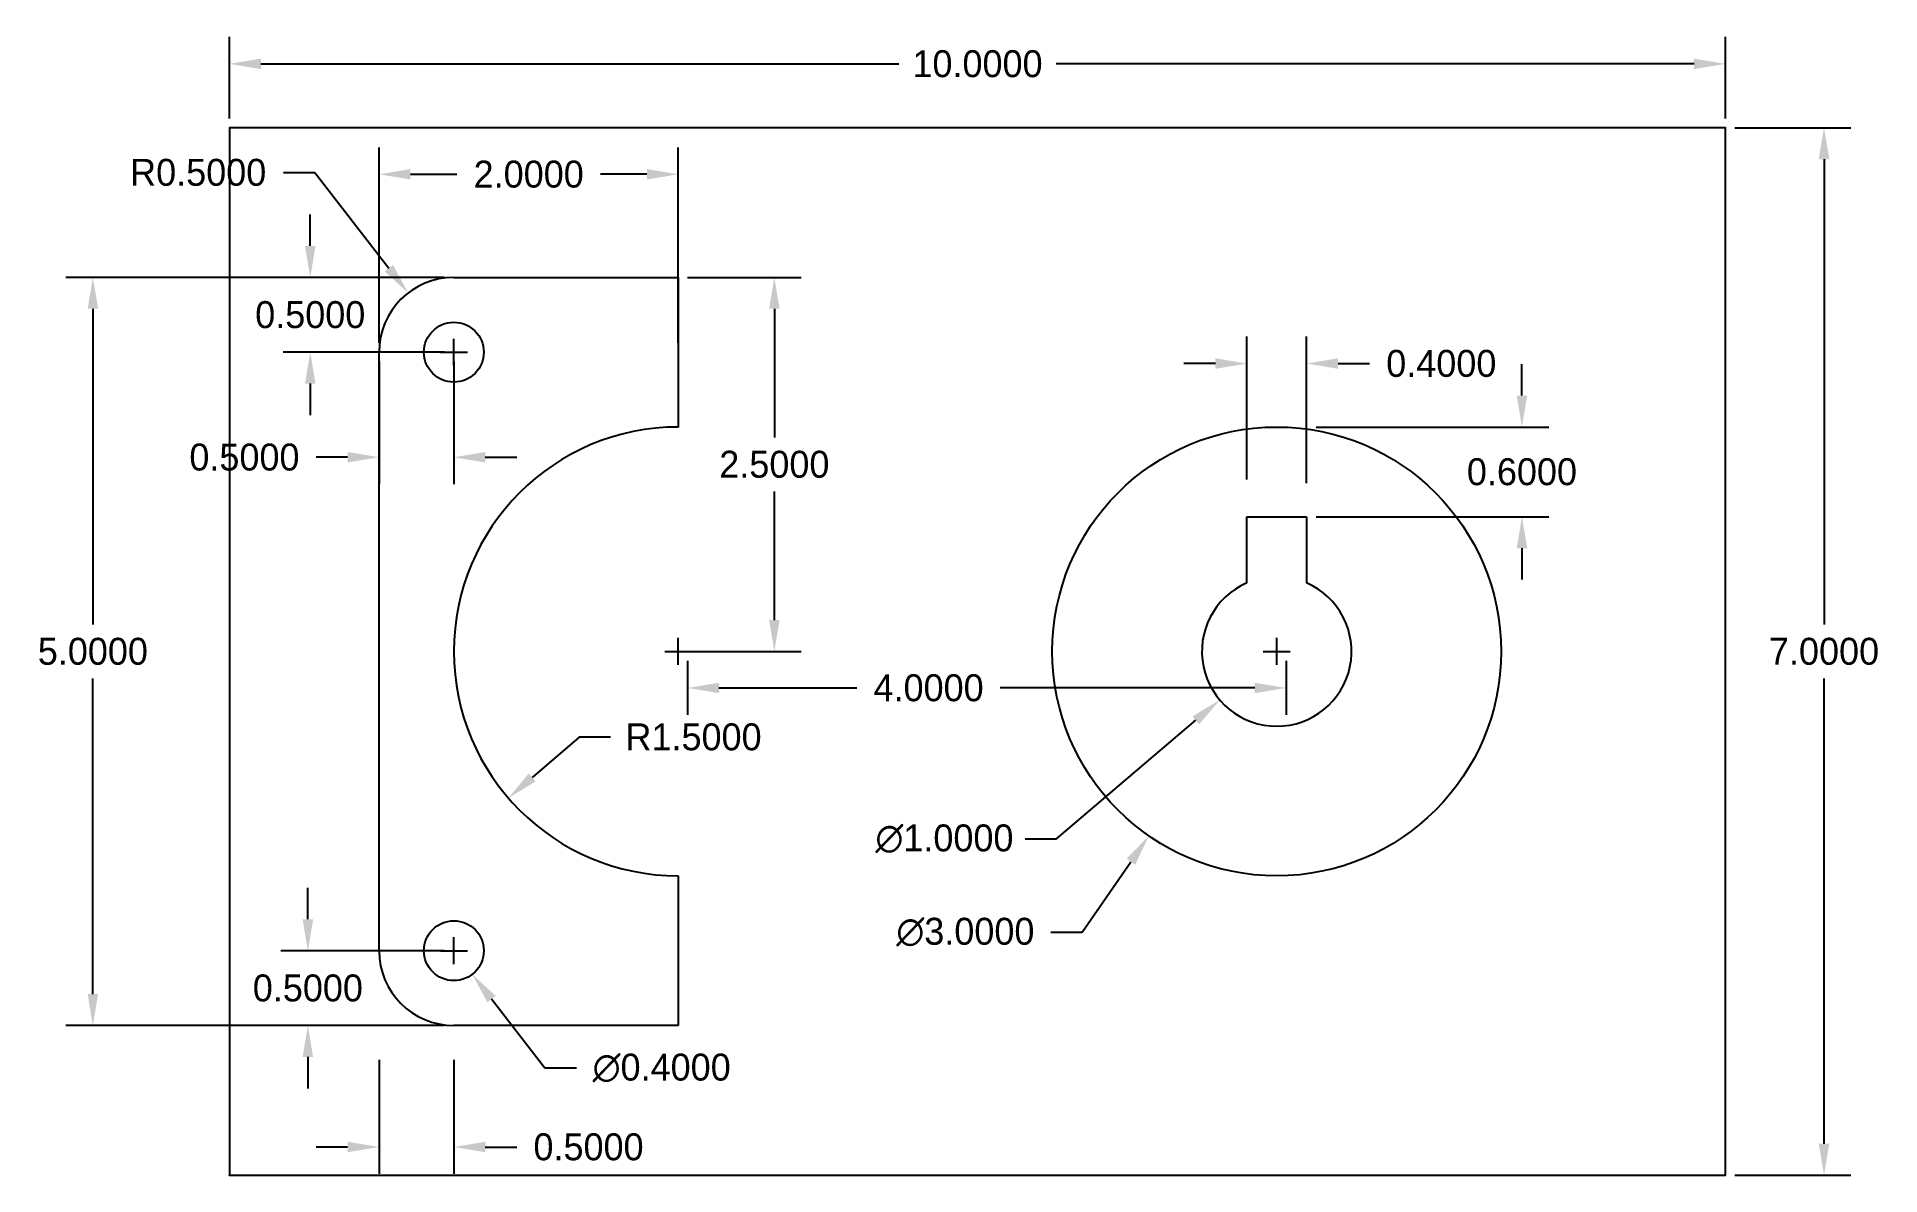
# Model space of a CAD drawing. Header units: inches. Extents: x -1.3 to 11, y 0 to 7.6.
import ezdxf

# ---------------------------------------------------------------- set-up
doc = ezdxf.new("R2010")
doc.units = ezdxf.units.IN
doc.header["$MEASUREMENT"] = 0
doc.dimstyles.get("Standard").update_dxf_attribs({"dimtxt": 0.18, "dimasz": 0.21, "dimexe": 0.18, "dimexo": 0.0625, "dimgap": 0.09, "dimtad": 0, "dimtih": 1, "dimtoh": 1, "dimdec": 4, "dimzin": 0, "dimdsep": 46, "dimtxsty": 'Standard', "dimcen": 0.09, "dimclrt": 3, "dimadec": 0, "dimazin": 0, "dimtfac": 1, "dimtdec": 4, "dimtofl": 0, "dimtmove": 0, "dimatfit": 3, "dimfxl": 1, "dimtfillclr": 1, "dimtolj": 1, "dimtzin": 0, "dimarcsym": 0})

# ---------------------------------------------------------------- blocks, each defined once
blk = doc.blocks.new('*D2')
at = {"color": 0, "lineweight": -2}
for p, q in [((1.437, 6), (-1.093, 6)), ((-0.913, 5.79), (-0.913, 3.68)), ((-0.913, 1.21), (-0.913, 3.32)), ((1.437, 1), (-1.093, 1))]:
    blk.add_line(p, q, dxfattribs=at)
at = {"color": 0}
for points in [[(-0.948, 5.79), (-0.878, 5.79), (-0.913, 6)], [(-0.948, 1.21), (-0.878, 1.21), (-0.913, 1)]]:
    blk.add_solid(points, dxfattribs=at)
at = {"layer": 'Defpoints', "color": 0}
for p in [(1.5, 6), (-0.913, 1), (1.5, 1)]:
    blk.add_point(p, dxfattribs=at)
at = {"color": 3, "insert": (-0.913, 3.5), "char_height": 0.18, "attachment_point": 5}
blk.add_mtext('\\A1;5.0000', dxfattribs=at)
blk = doc.blocks.new('*D3')
at = {"color": 0, "lineweight": -2}
for p, q in [((0.361, 6.701), (0.571, 6.701)), ((0.571, 6.701), (1.066, 6.062)), ((1.5, 5.41), (1.5, 5.59)), ((1.41, 5.5), (1.59, 5.5))]:
    blk.add_line(p, q, dxfattribs=at)
at = {"color": 0}
blk.add_solid([(1.093, 6.083), (1.038, 6.04), (1.194, 5.896)], dxfattribs=at)
at = {"layer": 'Defpoints', "color": 0}
for p in [(1.194, 5.896), (1.5, 5.5)]:
    blk.add_point(p, dxfattribs=at)
at = {"color": 3, "insert": (-0.209, 6.701), "char_height": 0.18, "attachment_point": 5}
blk.add_mtext('\\A1;R0.5000', dxfattribs=at)
blk = doc.blocks.new('*D4')
at = {"color": 0, "lineweight": -2}
for p, q in [((0.54, 6.21), (0.54, 6.42)), ((1.438, 6), (0.36, 6)), ((1.438, 5.5), (0.36, 5.5)), ((0.54, 5.29), (0.54, 5.08))]:
    blk.add_line(p, q, dxfattribs=at)
at = {"color": 0}
for points in [[(0.505, 6.21), (0.575, 6.21), (0.54, 6)], [(0.505, 5.29), (0.575, 5.29), (0.54, 5.5)]]:
    blk.add_solid(points, dxfattribs=at)
at = {"layer": 'Defpoints', "color": 0}
for p in [(0.54, 6), (1.5, 6), (1.5, 5.5)]:
    blk.add_point(p, dxfattribs=at)
at = {"color": 3, "insert": (0.54, 5.75), "char_height": 0.18, "attachment_point": 5}
blk.add_mtext('\\A1;0.5000', dxfattribs=at)
blk = doc.blocks.new('*D5')
at = {"color": 0, "lineweight": -2}
for p, q in [((1, 5.562), (1, 6.869)), ((3, 5.562), (3, 6.869)), ((1.21, 6.689), (1.52, 6.689)), ((2.79, 6.689), (2.48, 6.689))]:
    blk.add_line(p, q, dxfattribs=at)
at = {"color": 0}
for points in [[(1.21, 6.724), (1.21, 6.654), (1, 6.689)], [(2.79, 6.724), (2.79, 6.654), (3, 6.689)]]:
    blk.add_solid(points, dxfattribs=at)
at = {"layer": 'Defpoints', "color": 0}
for p in [(3, 6.689), (1, 5.5), (3, 5.5)]:
    blk.add_point(p, dxfattribs=at)
at = {"color": 3, "insert": (2, 6.689), "char_height": 0.18, "attachment_point": 5}
blk.add_mtext('\\A1;2.0000', dxfattribs=at)
blk = doc.blocks.new('*D6')
at = {"color": 0, "lineweight": -2}
for p, q in [((1, 5.438), (1, 4.618)), ((1.5, 5.438), (1.5, 4.618)), ((0.79, 4.798), (0.58, 4.798)), ((1.71, 4.798), (1.92, 4.798))]:
    blk.add_line(p, q, dxfattribs=at)
at = {"color": 0}
for points in [[(0.79, 4.833), (0.79, 4.763), (1, 4.798)], [(1.71, 4.833), (1.71, 4.763), (1.5, 4.798)]]:
    blk.add_solid(points, dxfattribs=at)
at = {"layer": 'Defpoints', "color": 0}
for p in [(1, 5.5), (1.5, 5.5), (1, 4.798)]:
    blk.add_point(p, dxfattribs=at)
at = {"color": 3, "insert": (0.1, 4.798), "char_height": 0.18, "attachment_point": 5}
blk.add_mtext('\\A1;0.5000', dxfattribs=at)
blk = doc.blocks.new('*D7')
at = {"color": 0, "lineweight": -2}
for p, q in [((1, 0.771), (1, 0.008)), ((1.5, 0.771), (1.5, 0.008)), ((0.79, 0.188), (0.58, 0.188)), ((1.71, 0.188), (1.92, 0.188))]:
    blk.add_line(p, q, dxfattribs=at)
at = {"color": 0}
for points in [[(0.79, 0.223), (0.79, 0.153), (1, 0.188)], [(1.71, 0.223), (1.71, 0.153), (1.5, 0.188)]]:
    blk.add_solid(points, dxfattribs=at)
at = {"layer": 'Defpoints', "color": 0}
for p in [(1, 0.833), (1.5, 0.833), (1, 0.188)]:
    blk.add_point(p, dxfattribs=at)
at = {"color": 3, "insert": (2.4, 0.188), "char_height": 0.18, "attachment_point": 5}
blk.add_mtext('\\A1;0.5000', dxfattribs=at)
blk = doc.blocks.new('*D8')
at = {"color": 0, "lineweight": -2}
for p, q in [((0.524, 1.71), (0.524, 1.92)), ((1.438, 1.5), (0.344, 1.5)), ((1.438, 1), (0.344, 1)), ((0.524, 0.79), (0.524, 0.58))]:
    blk.add_line(p, q, dxfattribs=at)
at = {"color": 0}
for points in [[(0.489, 1.71), (0.559, 1.71), (0.524, 1.5)], [(0.489, 0.79), (0.559, 0.79), (0.524, 1)]]:
    blk.add_solid(points, dxfattribs=at)
at = {"layer": 'Defpoints', "color": 0}
for p in [(1.5, 1.5), (0.524, 1), (1.5, 1)]:
    blk.add_point(p, dxfattribs=at)
at = {"color": 3, "insert": (0.524, 1.25), "char_height": 0.18, "attachment_point": 5}
blk.add_mtext('\\A1;0.5000', dxfattribs=at)
blk = doc.blocks.new('*D9')
at = {"color": 0, "lineweight": -2}
for p, q in [((1.41, 1.5), (1.59, 1.5)), ((1.5, 1.41), (1.5, 1.59)), ((2.109, 0.716), (1.751, 1.176)), ((2.319, 0.716), (2.109, 0.716))]:
    blk.add_line(p, q, dxfattribs=at)
at = {"color": 0}
blk.add_solid([(1.779, 1.198), (1.724, 1.155), (1.623, 1.342)], dxfattribs=at)
at = {"layer": 'Defpoints', "color": 0}
for p in [(1.377, 1.658), (1.623, 1.342)]:
    blk.add_point(p, dxfattribs=at)
at = {"color": 3, "insert": (2.889, 0.716), "char_height": 0.18, "attachment_point": 5}
blk.add_mtext('\\A1;∅0.4000', dxfattribs=at)
blk = doc.blocks.new('*D10')
at = {"color": 0, "lineweight": -2}
for p, q in [((3.062, 6), (3.822, 6)), ((3.642, 5.79), (3.642, 4.93)), ((3.642, 3.71), (3.642, 4.57)), ((3.062, 3.5), (3.822, 3.5))]:
    blk.add_line(p, q, dxfattribs=at)
at = {"color": 0}
for points in [[(3.607, 5.79), (3.677, 5.79), (3.642, 6)], [(3.607, 3.71), (3.677, 3.71), (3.642, 3.5)]]:
    blk.add_solid(points, dxfattribs=at)
at = {"layer": 'Defpoints', "color": 0}
for p in [(3, 6), (3, 3.5), (3.642, 3.5)]:
    blk.add_point(p, dxfattribs=at)
at = {"color": 3, "insert": (3.642, 4.75), "char_height": 0.18, "attachment_point": 5}
blk.add_mtext('\\A1;2.5000', dxfattribs=at)
blk = doc.blocks.new('*D11')
at = {"color": 0, "lineweight": -2}
for p, q in [((2.337, 2.928), (2.023, 2.658)), ((2.547, 2.928), (2.337, 2.928))]:
    blk.add_line(p, q, dxfattribs=at)
at = {"color": 0}
blk.add_solid([(2, 2.684), (2.046, 2.631), (1.864, 2.52)], dxfattribs=at)
at = {"layer": 'Defpoints', "color": 0}
for p in [(3, 3.5), (1.864, 2.52)]:
    blk.add_point(p, dxfattribs=at)
at = {"color": 3, "insert": (3.102, 2.928), "char_height": 0.18, "attachment_point": 5}
blk.add_mtext('\\A1;R1.5000', dxfattribs=at)
blk = doc.blocks.new('*D12')
at = {"color": 0, "lineweight": -2}
for p, q in [((3.062, 3.438), (3.062, 3.076)), ((7.062, 3.438), (7.062, 3.076)), ((3.272, 3.256), (4.193, 3.256)), ((6.853, 3.256), (5.152, 3.256))]:
    blk.add_line(p, q, dxfattribs=at)
at = {"color": 0}
for points in [[(3.272, 3.291), (3.272, 3.221), (3.062, 3.256)], [(6.853, 3.291), (6.853, 3.221), (7.062, 3.256)]]:
    blk.add_solid(points, dxfattribs=at)
at = {"layer": 'Defpoints', "color": 0}
for p in [(3.062, 3.5), (7.062, 3.5), (7.062, 3.256)]:
    blk.add_point(p, dxfattribs=at)
at = {"color": 3, "insert": (4.673, 3.256), "char_height": 0.18, "attachment_point": 5}
blk.add_mtext('\\A1;4.0000', dxfattribs=at)
blk = doc.blocks.new('*D13')
at = {"color": 0, "lineweight": -2}
for p, q in [((6.8, 4.65), (6.8, 5.604)), ((7.2, 4.625), (7.2, 5.604)), ((6.59, 5.424), (6.38, 5.424)), ((7.41, 5.424), (7.62, 5.424))]:
    blk.add_line(p, q, dxfattribs=at)
at = {"color": 0}
for points in [[(6.59, 5.459), (6.59, 5.389), (6.8, 5.424)], [(7.41, 5.459), (7.41, 5.389), (7.2, 5.424)]]:
    blk.add_solid(points, dxfattribs=at)
at = {"layer": 'Defpoints', "color": 0}
for p in [(7.2, 5.424), (6.8, 4.588), (7.2, 4.562)]:
    blk.add_point(p, dxfattribs=at)
at = {"color": 3, "insert": (8.1, 5.424), "char_height": 0.18, "attachment_point": 5}
blk.add_mtext('\\A1;0.4000', dxfattribs=at)
blk = doc.blocks.new('*D14')
at = {"color": 0, "lineweight": -2}
for p, q in [((8.639, 5.21), (8.639, 5.42)), ((7.263, 5), (8.819, 5)), ((7.263, 4.4), (8.819, 4.4)), ((8.639, 4.19), (8.639, 3.98))]:
    blk.add_line(p, q, dxfattribs=at)
at = {"color": 0}
for points in [[(8.604, 5.21), (8.674, 5.21), (8.639, 5)], [(8.604, 4.19), (8.674, 4.19), (8.639, 4.4)]]:
    blk.add_solid(points, dxfattribs=at)
at = {"layer": 'Defpoints', "color": 0}
for p in [(7.2, 5), (8.639, 5), (7.2, 4.4)]:
    blk.add_point(p, dxfattribs=at)
at = {"color": 3, "insert": (8.639, 4.7), "char_height": 0.18, "attachment_point": 5}
blk.add_mtext('\\A1;0.6000', dxfattribs=at)
blk = doc.blocks.new('*D15')
at = {"color": 0, "lineweight": -2}
for p, q in [((7, 3.41), (7, 3.59)), ((6.91, 3.5), (7.09, 3.5)), ((5.529, 2.248), (6.459, 3.04)), ((5.319, 2.248), (5.529, 2.248))]:
    blk.add_line(p, q, dxfattribs=at)
at = {"color": 0}
blk.add_solid([(6.437, 3.066), (6.482, 3.013), (6.619, 3.176)], dxfattribs=at)
at = {"layer": 'Defpoints', "color": 0}
for p in [(7.381, 3.824), (6.619, 3.176)]:
    blk.add_point(p, dxfattribs=at)
at = {"color": 3, "insert": (4.779, 2.248), "char_height": 0.18, "attachment_point": 5}
blk.add_mtext('\\A1;∅1.0000', dxfattribs=at)
blk = doc.blocks.new('*D16')
at = {"color": 0, "lineweight": -2}
for p, q in [((7, 3.41), (7, 3.59)), ((6.91, 3.5), (7.09, 3.5)), ((5.699, 1.624), (6.025, 2.095)), ((5.489, 1.624), (5.699, 1.624))]:
    blk.add_line(p, q, dxfattribs=at)
at = {"color": 0}
blk.add_solid([(5.997, 2.115), (6.054, 2.075), (6.145, 2.267)], dxfattribs=at)
at = {"layer": 'Defpoints', "color": 0}
for p in [(7.855, 4.733), (6.145, 2.267)]:
    blk.add_point(p, dxfattribs=at)
at = {"color": 3, "insert": (4.919, 1.624), "char_height": 0.18, "attachment_point": 5}
blk.add_mtext('\\A1;∅3.0000', dxfattribs=at)
blk = doc.blocks.new('*D17')
at = {"color": 0, "lineweight": -2}
for p, q in [((10.062, 7), (10.838, 7)), ((10.658, 6.79), (10.658, 3.68)), ((10.658, 0.21), (10.658, 3.32)), ((10.062, 0), (10.838, 0))]:
    blk.add_line(p, q, dxfattribs=at)
at = {"color": 0}
for points in [[(10.623, 6.79), (10.693, 6.79), (10.658, 7)], [(10.623, 0.21), (10.693, 0.21), (10.658, 0)]]:
    blk.add_solid(points, dxfattribs=at)
at = {"layer": 'Defpoints', "color": 0}
for p in [(10, 7), (10, 0), (10.658, 0)]:
    blk.add_point(p, dxfattribs=at)
at = {"color": 3, "insert": (10.658, 3.5), "char_height": 0.18, "attachment_point": 5}
blk.add_mtext('\\A1;7.0000', dxfattribs=at)
blk = doc.blocks.new('*D18')
at = {"color": 0, "lineweight": -2}
for p, q in [((0, 7.062), (0, 7.607)), ((10, 7.062), (10, 7.607)), ((0.21, 7.427), (4.475, 7.427)), ((9.79, 7.427), (5.525, 7.427))]:
    blk.add_line(p, q, dxfattribs=at)
at = {"color": 0}
for points in [[(0.21, 7.462), (0.21, 7.392), (0, 7.427)], [(9.79, 7.462), (9.79, 7.392), (10, 7.427)]]:
    blk.add_solid(points, dxfattribs=at)
at = {"layer": 'Defpoints', "color": 0}
for p in [(10, 7.427), (0, 7), (10, 7)]:
    blk.add_point(p, dxfattribs=at)
at = {"color": 3, "insert": (5, 7.427), "char_height": 0.18, "attachment_point": 5}
blk.add_mtext('\\A1;10.0000', dxfattribs=at)

msp = doc.modelspace()

# ---------------------------------------------------------------- linework, layer by layer
for p, q in [((1.5, 6), (3, 6)), ((3, 6), (3, 5)), ((1, 1.5), (1, 5.5)), ((6.8, 4.4), (7.2, 4.4)), ((6.8, 3.95826), (6.8, 4.4)), ((7.2, 4.4), (7.2, 3.95826)), ((3, 3.41), (3, 3.59)), ((2.91, 3.5), (3.09, 3.5)), ((3, 2), (3, 1)), ((3, 1), (1.5, 1))]:
    msp.add_line(p, q)
msp.add_lwpolyline([(0, 0), (10, 0), (10, 7), (0, 7)], close=True)
for centre, radius in [((1.5, 5.5), 0.2), ((7, 3.5), 1.5), ((1.5, 1.5), 0.2)]:
    msp.add_circle(centre, radius)
for centre, radius, start, end in [((1.5, 5.5), 0.5, 90, 180), ((3, 3.5), 1.5, 90, 270), ((7, 3.5), 0.5, 113.578178, 66.421822), ((1.5, 1.5), 0.5, 180, 270)]:
    msp.add_arc(centre, radius, start, end)
msp.add_point((0, 0))

# ---------------------------------------------------------------- dimensions: what is measured, and where the dimension line sits
for base, p1, p2, picture, middle in [((10, 7.42749), (0, 7), (10, 7), '*D18', (5, 7.42749)), ((3, 6.68943), (1, 5.5), (3, 5.5), '*D5', (2, 6.68943)), ((7.2, 5.42402), (6.8, 4.5875), (7.2, 4.5623), '*D13', (8.1, 5.42402))]:
    dim = msp.add_linear_dim(base=base, p1=p1, p2=p2, dimstyle='Standard')
    dim.commit()
    dim.dimension.update_dxf_attribs({"geometry": picture, "text_midpoint": middle})
for base, p1, p2, picture, middle in [((10.6583, 0), (10, 7), (10, 0), '*D17', (10.6583, 3.5)), ((0.54005, 6), (1.5, 5.5), (1.5, 6), '*D4', (0.54005, 5.75)), ((-0.91252, 1), (1.5, 6), (1.5, 1), '*D2', (-0.91252, 3.5)), ((3.6424, 3.5), (3, 6), (3, 3.5), '*D10', (3.6424, 4.75)), ((8.6394, 5), (7.2, 4.4), (7.2, 5), '*D14', (8.6394, 4.7)), ((0.52403, 1), (1.5, 1.5), (1.5, 1), '*D8', (0.52403, 1.25))]:
    dim = msp.add_linear_dim(base=base, p1=p1, p2=p2, angle=90, dimstyle='Standard')
    dim.commit()
    dim.dimension.update_dxf_attribs({"geometry": picture, "text_midpoint": middle})
for center, mpoint, picture, middle in [((1.5, 5.5), (1.19412, 5.89552), '*D3', (-0.20914, 6.70145)), ((3, 3.5), (1.86408, 2.52036), '*D11', (3.10227, 2.92844))]:
    dim = msp.add_radius_dim(center=center, mpoint=mpoint, dimstyle='Standard')
    dim.commit()
    dim.dimension.update_dxf_attribs({"geometry": picture, "text_midpoint": middle, "dimtype": 164})
for base, p1, p2, picture, middle in [((1, 4.79762), (1.5, 5.5), (1, 5.5), '*D6', (0.1, 4.79762)), ((7.0625, 3.25593), (3.0625, 3.5), (7.0625, 3.5), '*D12', (4.6725, 3.25593)), ((1, 0.18813), (1.5, 0.83327), (1, 0.83327), '*D7', (2.4, 0.18813))]:
    dim = msp.add_linear_dim(base=base, p1=p1, p2=p2, dimstyle='Standard')
    dim.commit()
    dim.dimension.update_dxf_attribs({"geometry": picture, "text_midpoint": middle, "dimtype": 160})
for p1, p2, picture, middle in [((7.85487, 4.73256), (6.14513, 2.26744), '*D16', (4.91915, 1.62442)), ((7.38074, 3.8241), (6.61926, 3.1759), '*D15', (4.77905, 2.24789)), ((1.37736, 1.65798), (1.62264, 1.34202), '*D9', (2.88874, 0.71587))]:
    dim = msp.add_diameter_dim_2p(p1=p1, p2=p2, dimstyle='Standard')
    dim.commit()
    dim.dimension.update_dxf_attribs({"geometry": picture, "text_midpoint": middle, "dimtype": 163})

doc.saveas('drawing.dxf')
